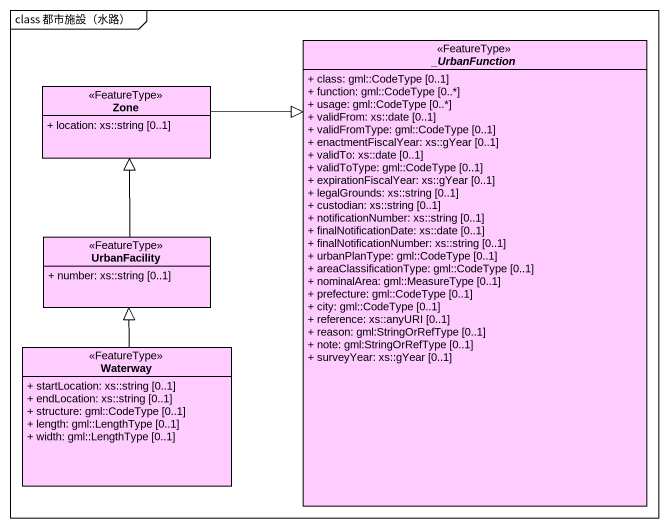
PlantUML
@startuml
mainframe class 都市施設（水路）
hide circle
hide empty members
skinparam classAttributeIconSize 0
abstract class "_UrbanFunction" as UrbanFunction <<FeatureType>> #FFCCFF {
  + class: gml::CodeType [0..1]
  + function: gml::CodeType [0..*]
  + usage: gml::CodeType [0..*]
  + validFrom: xs::date [0..1]
  + validFromType: gml::CodeType [0..1]
  + enactmentFiscalYear: xs::gYear [0..1]
  + validTo: xs::date [0..1]
  + validToType: gml::CodeType [0..1]
  + expirationFiscalYear: xs::gYear [0..1]
  + legalGrounds: xs::string [0..1]
  + custodian: xs::string [0..1]
  + notificationNumber: xs::string [0..1]
  + finalNotificationDate: xs::date [0..1]
  + finalNotificationNumber: xs::string [0..1]
  + urbanPlanType: gml::CodeType [0..1]
  + areaClassificationType: gml::CodeType [0..1]
  + nominalArea: gml::MeasureType [0..1]
  + prefecture: gml::CodeType [0..1]
  + city: gml::CodeType [0..1]
  + reference: xs::anyURI [0..1]
  + reason: gml:StringOrRefType [0..1]
  + note: gml:StringOrRefType [0..1]
  + surveyYear: xs::gYear [0..1]
}
class Zone <<FeatureType>> #FFCCFF {
  + location: xs::string [0..1]
}
class UrbanFacility <<FeatureType>> #FFCCFF {
  + number: xs::string [0..1]
}
class Waterway <<FeatureType>> #FFCCFF {
  + startLocation: xs::string [0..1]
  + endLocation: xs::string [0..1]
  + structure: gml::CodeType [0..1]
  + length: gml::LengthType [0..1]
  + width: gml::LengthType [0..1]
}
Zone -right-|> UrbanFunction
UrbanFacility -up-|> Zone
Waterway -up-|> UrbanFacility
@enduml
